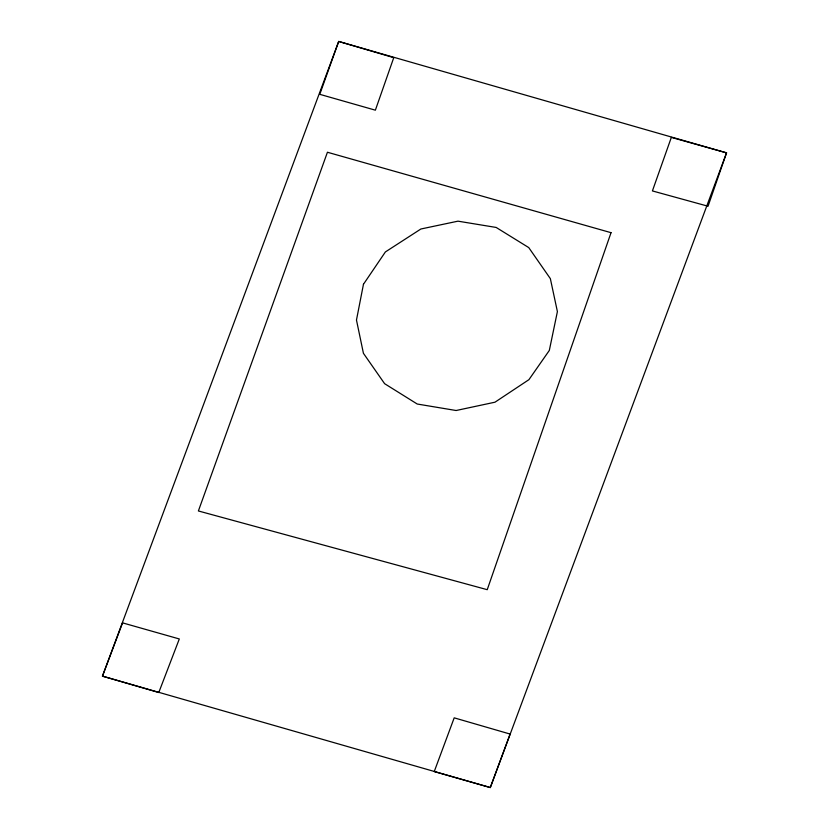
<?xml version="1.0" encoding="UTF-8"?>
<svg xmlns="http://www.w3.org/2000/svg" width="829" height="829" viewBox="0 0 829 829"><rect width="100%" height="100%" fill="white"/><g stroke="black" fill="none" stroke-linecap="round" stroke-linejoin="round"><path stroke-width="1.24" d="M363.465 284.264L356.47 320.035L363.423 353.299L384.615 383.682L417.236 404.024L456.105 410.51L494.975 402.2L528.923 379.672L549.316 350.449L557.399 311.59L550.352 278.637L528.747 247.591L496.167 227.447L457.981 221.167L420.883 229.001L385.381 251.943L363.465 284.264M611.035 232.68L487.234 589.688L198.39 510.965L327.434 152.246L611.035 232.68M726.546 152.857L708.039 206.234L652.413 190.929L671.335 137.407L726.546 152.857L490.302 787.55L434.241 771.571L454.199 717.841L510.115 734.059L490.302 787.55L102.454 676.143L338.698 41.45L726.546 152.857M393.754 57.667L375.371 110.174L319.787 94.33L338.698 41.45L393.754 57.667M122.578 622.869L102.454 676.143L158.774 692.536L179.313 638.962L122.578 622.869"/></g></svg>
